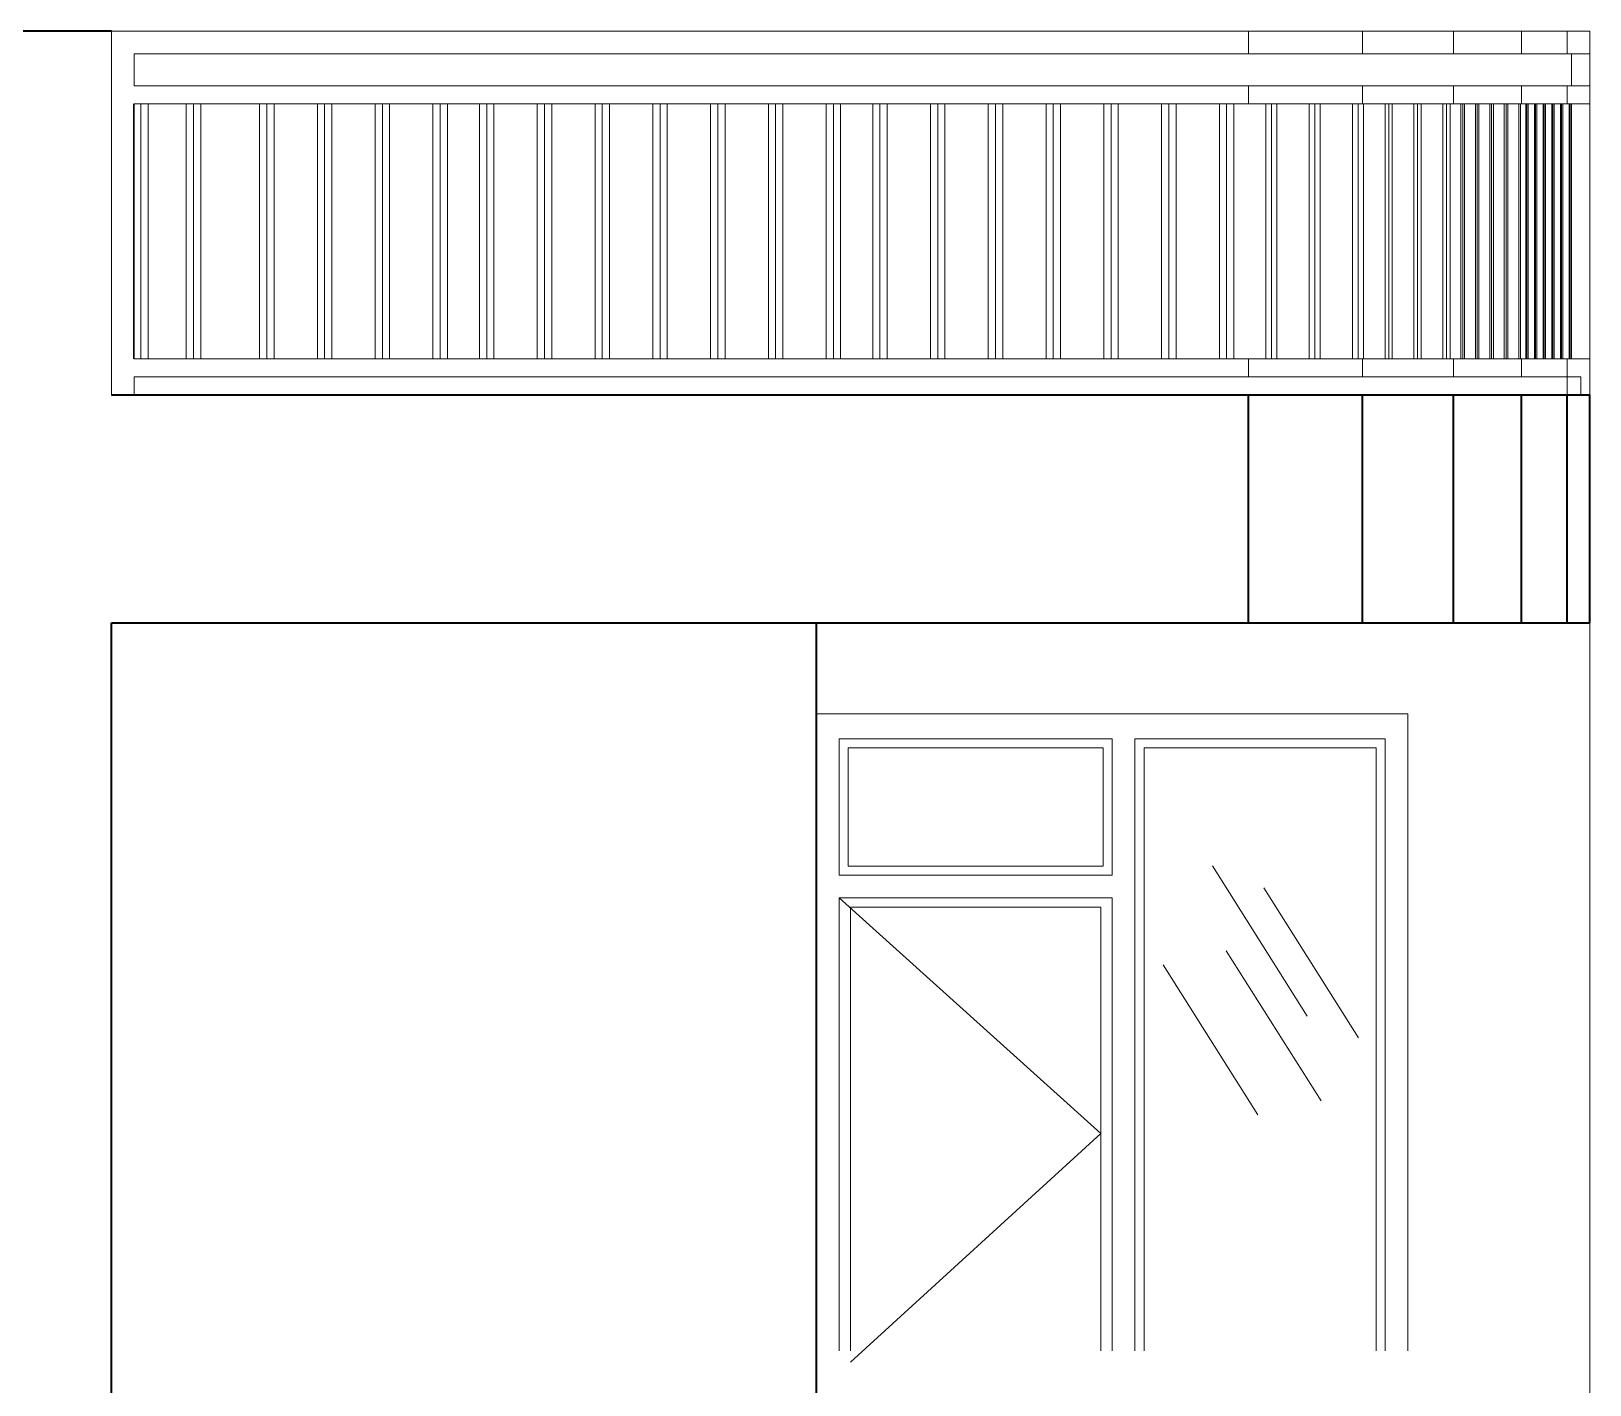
# Model space of a CAD drawing. Header units: inches. Extents: x -7543 to -822, y 102837 to 190349.
# Drawn here: x -826.4429 to -826.3744, y 102837.2404 to 102837.2999 of the extents above; entities that cross this region are included whole.
import ezdxf

# ---------------------------------------------------------------- set-up
doc = ezdxf.new("R2010")
doc.units = ezdxf.units.IN
doc.header["$MEASUREMENT"] = 0
doc.linetypes.add('ACAD_ISO07W100', pattern=[3, 0, -3])
for name, color, linetype, lineweight, true_color in [('BALKON', 7, 'Continuous', 20, 0xffaaa9), ('DUVAR', 7, 'Continuous', 35, 0xfc4642), ('PENCERE', 7, 'Continuous', 18, 0xffb360)]:
    doc.layers.add(name, color=color, linetype=linetype, lineweight=lineweight, true_color=true_color)

msp = doc.modelspace()

# ---------------------------------------------------------------- linework, layer by layer
at = {"layer": 'BALKON'}
for p, q in [((-826.439414, 102837.283887, -0.002), (-826.439414, 102837.299887, -0.002)), ((-826.439414, 102837.299887, -0.002), (-826.374414, 102837.299887, -0.002)), ((-826.439414, 102837.283887, -0.002), (-826.439414, 102837.299887, -0.002)), ((-826.439414, 102837.299887, -0.002), (-826.374414, 102837.299887, -0.002)), ((-826.439414, 102837.283887, -0.002), (-826.439414, 102837.299887, -0.002)), ((-826.439414, 102837.299887, -0.002), (-826.374414, 102837.299887, -0.002)), ((-826.439414, 102837.283887, -0.002), (-826.439414, 102837.299887, -0.002)), ((-826.439414, 102837.299887, -0.002), (-826.374414, 102837.299887, -0.002)), ((-826.389414, 102837.298887, -0.002), (-826.389414, 102837.299887, -0.002)), ((-826.389414, 102837.298887, -0.002), (-826.389414, 102837.299887, -0.002)), ((-826.384414, 102837.298887, -0.002), (-826.384414, 102837.299887, -0.002)), ((-826.384414, 102837.298887, -0.002), (-826.384414, 102837.299887, -0.002)), ((-826.384414, 102837.298887, -0.002), (-826.384414, 102837.299887, -0.002)), ((-826.384414, 102837.298887, -0.002), (-826.384414, 102837.299887, -0.002)), ((-826.380414, 102837.298887, -0.002), (-826.380414, 102837.299887, -0.002)), ((-826.380414, 102837.298887, -0.002), (-826.380414, 102837.299887, -0.002)), ((-826.380414, 102837.298887, -0.002), (-826.380414, 102837.299887, -0.002)), ((-826.380414, 102837.298887, -0.002), (-826.380414, 102837.299887, -0.002)), ((-826.377414, 102837.298887, -0.002), (-826.377414, 102837.299887, -0.002)), ((-826.377414, 102837.298887, -0.002), (-826.377414, 102837.299887, -0.002)), ((-826.377414, 102837.298887, -0.002), (-826.377414, 102837.299887, -0.002)), ((-826.377414, 102837.298887, -0.002), (-826.377414, 102837.299887, -0.002)), ((-826.375414, 102837.298887, -0.002), (-826.375414, 102837.299887, -0.002)), ((-826.375414, 102837.298887, -0.002), (-826.375414, 102837.299887, -0.002)), ((-826.375414, 102837.298887, -0.002), (-826.375414, 102837.299887, -0.002)), ((-826.375414, 102837.298887, -0.002), (-826.375414, 102837.299887, -0.002)), ((-826.374414, 102837.284687, -0.002), (-826.374414, 102837.299887, -0.002)), ((-826.374414, 102837.284687, -0.002), (-826.374414, 102837.299887, -0.002)), ((-826.374414, 102837.284687, -0.002), (-826.374414, 102837.299887, -0.002)), ((-826.374414, 102837.284687, -0.002), (-826.374414, 102837.299887, -0.002)), ((-826.438414, 102837.298887, -0.002), (-826.374414, 102837.298887, -0.002)), ((-826.438414, 102837.297487, -0.002), (-826.438414, 102837.298887, -0.002)), ((-826.438414, 102837.298887, -0.002), (-826.374414, 102837.298887, -0.002)), ((-826.438414, 102837.297487, -0.002), (-826.438414, 102837.298887, -0.002)), ((-826.438414, 102837.298887, -0.002), (-826.374414, 102837.298887, -0.002)), ((-826.438414, 102837.297487, -0.002), (-826.438414, 102837.298887, -0.002)), ((-826.438414, 102837.298887, -0.002), (-826.374414, 102837.298887, -0.002)), ((-826.438414, 102837.297487, -0.002), (-826.438414, 102837.298887, -0.002)), ((-826.375214, 102837.297487, -0.002), (-826.375214, 102837.298887, -0.002)), ((-826.375214, 102837.297487, -0.002), (-826.375214, 102837.298887, -0.002)), ((-826.375214, 102837.297487, -0.002), (-826.375214, 102837.298887, -0.002)), ((-826.375214, 102837.297487, -0.002), (-826.375214, 102837.298887, -0.002)), ((-826.438414, 102837.297487, -0.002), (-826.374414, 102837.297487, -0.002)), ((-826.438414, 102837.297487, -0.002), (-826.374414, 102837.297487, -0.002)), ((-826.438414, 102837.297487, -0.002), (-826.374414, 102837.297487, -0.002)), ((-826.438414, 102837.297487, -0.002), (-826.374414, 102837.297487, -0.002)), ((-826.389414, 102837.296687, -0.002), (-826.389414, 102837.297487, -0.002)), ((-826.389414, 102837.296687, -0.002), (-826.389414, 102837.297487, -0.002)), ((-826.384414, 102837.296687, -0.002), (-826.384414, 102837.297487, -0.002)), ((-826.384414, 102837.296687, -0.002), (-826.384414, 102837.297487, -0.002)), ((-826.384414, 102837.296687, -0.002), (-826.384414, 102837.297487, -0.002)), ((-826.384414, 102837.296687, -0.002), (-826.384414, 102837.297487, -0.002)), ((-826.380414, 102837.296687, -0.002), (-826.380414, 102837.297487, -0.002)), ((-826.380414, 102837.296687, -0.002), (-826.380414, 102837.297487, -0.002)), ((-826.380414, 102837.296687, -0.002), (-826.380414, 102837.297487, -0.002)), ((-826.380414, 102837.296687, -0.002), (-826.380414, 102837.297487, -0.002)), ((-826.377414, 102837.296687, -0.002), (-826.377414, 102837.297487, -0.002)), ((-826.377414, 102837.296687, -0.002), (-826.377414, 102837.297487, -0.002)), ((-826.377414, 102837.296687, -0.002), (-826.377414, 102837.297487, -0.002)), ((-826.377414, 102837.296687, -0.002), (-826.377414, 102837.297487, -0.002)), ((-826.375414, 102837.296687, -0.002), (-826.375414, 102837.297487, -0.002)), ((-826.375414, 102837.296687, -0.002), (-826.375414, 102837.297487, -0.002)), ((-826.375414, 102837.296687, -0.002), (-826.375414, 102837.297487, -0.002)), ((-826.375414, 102837.296687, -0.002), (-826.375414, 102837.297487, -0.002)), ((-826.438437, 102837.285487, -0.002), (-826.438437, 102837.296687, -0.002)), ((-826.438437, 102837.285487, -0.002), (-826.438437, 102837.296687, -0.002)), ((-826.438437, 102837.285487, -0.002), (-826.438437, 102837.296687, -0.002)), ((-826.438437, 102837.285487, -0.002), (-826.438437, 102837.296687, -0.002)), ((-826.438414, 102837.296687, -0.002), (-826.374414, 102837.296687, -0.002)), ((-826.438414, 102837.285487, -0.002), (-826.438414, 102837.296687, -0.002)), ((-826.438414, 102837.296687, -0.002), (-826.374414, 102837.296687, -0.002)), ((-826.438414, 102837.285487, -0.002), (-826.438414, 102837.296687, -0.002)), ((-826.438414, 102837.296687, -0.002), (-826.374414, 102837.296687, -0.002)), ((-826.438414, 102837.285487, -0.002), (-826.438414, 102837.296687, -0.002)), ((-826.438414, 102837.296687, -0.002), (-826.374414, 102837.296687, -0.002)), ((-826.438414, 102837.285487, -0.002), (-826.438414, 102837.296687, -0.002)), ((-826.43812, 102837.285487, -0.002), (-826.43812, 102837.296687, -0.002)), ((-826.43812, 102837.285487, -0.002), (-826.43812, 102837.296687, -0.002)), ((-826.43812, 102837.285487, -0.002), (-826.43812, 102837.296687, -0.002)), ((-826.43812, 102837.285487, -0.002), (-826.43812, 102837.296687, -0.002)), ((-826.437802, 102837.285487, -0.002), (-826.437802, 102837.296687, -0.002)), ((-826.437802, 102837.285487, -0.002), (-826.437802, 102837.296687, -0.002)), ((-826.437802, 102837.285487, -0.002), (-826.437802, 102837.296687, -0.002)), ((-826.437802, 102837.285487, -0.002), (-826.437802, 102837.296687, -0.002)), ((-826.436124, 102837.285487, -0.002), (-826.436124, 102837.296687, -0.002)), ((-826.436124, 102837.285487, -0.002), (-826.436124, 102837.296687, -0.002)), ((-826.436124, 102837.285487, -0.002), (-826.436124, 102837.296687, -0.002)), ((-826.436124, 102837.285487, -0.002), (-826.436124, 102837.296687, -0.002)), ((-826.435806, 102837.285487, -0.002), (-826.435806, 102837.296687, -0.002)), ((-826.435806, 102837.285487, -0.002), (-826.435806, 102837.296687, -0.002)), ((-826.435806, 102837.285487, -0.002), (-826.435806, 102837.296687, -0.002)), ((-826.435806, 102837.285487, -0.002), (-826.435806, 102837.296687, -0.002)), ((-826.435489, 102837.285487, -0.002), (-826.435489, 102837.296687, -0.002)), ((-826.435489, 102837.285487, -0.002), (-826.435489, 102837.296687, -0.002)), ((-826.435489, 102837.285487, -0.002), (-826.435489, 102837.296687, -0.002)), ((-826.435489, 102837.285487, -0.002), (-826.435489, 102837.296687, -0.002)), ((-826.432897, 102837.285487, -0.002), (-826.432897, 102837.296687, -0.002)), ((-826.432897, 102837.285487, -0.002), (-826.432897, 102837.296687, -0.002)), ((-826.432897, 102837.285487, -0.002), (-826.432897, 102837.296687, -0.002)), ((-826.432897, 102837.285487, -0.002), (-826.432897, 102837.296687, -0.002)), ((-826.43258, 102837.285487, -0.002), (-826.43258, 102837.296687, -0.002)), ((-826.43258, 102837.285487, -0.002), (-826.43258, 102837.296687, -0.002)), ((-826.43258, 102837.285487, -0.002), (-826.43258, 102837.296687, -0.002)), ((-826.43258, 102837.285487, -0.002), (-826.43258, 102837.296687, -0.002)), ((-826.432262, 102837.285487, -0.002), (-826.432262, 102837.296687, -0.002)), ((-826.432262, 102837.285487, -0.002), (-826.432262, 102837.296687, -0.002)), ((-826.432262, 102837.285487, -0.002), (-826.432262, 102837.296687, -0.002)), ((-826.432262, 102837.285487, -0.002), (-826.432262, 102837.296687, -0.002)), ((-826.430357, 102837.285487, -0.002), (-826.430357, 102837.296687, -0.002)), ((-826.430357, 102837.285487, -0.002), (-826.430357, 102837.296687, -0.002)), ((-826.430357, 102837.285487, -0.002), (-826.430357, 102837.296687, -0.002)), ((-826.430357, 102837.285487, -0.002), (-826.430357, 102837.296687, -0.002)), ((-826.43004, 102837.285487, -0.002), (-826.43004, 102837.296687, -0.002)), ((-826.43004, 102837.285487, -0.002), (-826.43004, 102837.296687, -0.002)), ((-826.43004, 102837.285487, -0.002), (-826.43004, 102837.296687, -0.002)), ((-826.43004, 102837.285487, -0.002), (-826.43004, 102837.296687, -0.002)), ((-826.429722, 102837.285487, -0.002), (-826.429722, 102837.296687, -0.002)), ((-826.429722, 102837.285487, -0.002), (-826.429722, 102837.296687, -0.002)), ((-826.429722, 102837.285487, -0.002), (-826.429722, 102837.296687, -0.002)), ((-826.429722, 102837.285487, -0.002), (-826.429722, 102837.296687, -0.002)), ((-826.427817, 102837.285487, -0.002), (-826.427817, 102837.296687, -0.002)), ((-826.427817, 102837.285487, -0.002), (-826.427817, 102837.296687, -0.002)), ((-826.427817, 102837.285487, -0.002), (-826.427817, 102837.296687, -0.002)), ((-826.427817, 102837.285487, -0.002), (-826.427817, 102837.296687, -0.002)), ((-826.4275, 102837.285487, -0.002), (-826.4275, 102837.296687, -0.002)), ((-826.4275, 102837.285487, -0.002), (-826.4275, 102837.296687, -0.002)), ((-826.4275, 102837.285487, -0.002), (-826.4275, 102837.296687, -0.002)), ((-826.4275, 102837.285487, -0.002), (-826.4275, 102837.296687, -0.002)), ((-826.427182, 102837.285487, -0.002), (-826.427182, 102837.296687, -0.002)), ((-826.427182, 102837.285487, -0.002), (-826.427182, 102837.296687, -0.002)), ((-826.427182, 102837.285487, -0.002), (-826.427182, 102837.296687, -0.002)), ((-826.427182, 102837.285487, -0.002), (-826.427182, 102837.296687, -0.002)), ((-826.425277, 102837.285487, -0.002), (-826.425277, 102837.296687, -0.002)), ((-826.425277, 102837.285487, -0.002), (-826.425277, 102837.296687, -0.002)), ((-826.425277, 102837.285487, -0.002), (-826.425277, 102837.296687, -0.002)), ((-826.425277, 102837.285487, -0.002), (-826.425277, 102837.296687, -0.002)), ((-826.42496, 102837.285487, -0.002), (-826.42496, 102837.296687, -0.002)), ((-826.42496, 102837.285487, -0.002), (-826.42496, 102837.296687, -0.002)), ((-826.42496, 102837.285487, -0.002), (-826.42496, 102837.296687, -0.002)), ((-826.42496, 102837.285487, -0.002), (-826.42496, 102837.296687, -0.002)), ((-826.424642, 102837.285487, -0.002), (-826.424642, 102837.296687, -0.002)), ((-826.424642, 102837.285487, -0.002), (-826.424642, 102837.296687, -0.002)), ((-826.424642, 102837.285487, -0.002), (-826.424642, 102837.296687, -0.002)), ((-826.424642, 102837.285487, -0.002), (-826.424642, 102837.296687, -0.002)), ((-826.42323, 102837.285487, -0.002), (-826.42323, 102837.296687, -0.002)), ((-826.42323, 102837.285487, -0.002), (-826.42323, 102837.296687, -0.002)), ((-826.42323, 102837.285487, -0.002), (-826.42323, 102837.296687, -0.002)), ((-826.42323, 102837.285487, -0.002), (-826.42323, 102837.296687, -0.002)), ((-826.422912, 102837.285487, -0.002), (-826.422912, 102837.296687, -0.002)), ((-826.422912, 102837.285487, -0.002), (-826.422912, 102837.296687, -0.002)), ((-826.422912, 102837.285487, -0.002), (-826.422912, 102837.296687, -0.002)), ((-826.422912, 102837.285487, -0.002), (-826.422912, 102837.296687, -0.002)), ((-826.422595, 102837.285487, -0.002), (-826.422595, 102837.296687, -0.002)), ((-826.422595, 102837.285487, -0.002), (-826.422595, 102837.296687, -0.002)), ((-826.422595, 102837.285487, -0.002), (-826.422595, 102837.296687, -0.002)), ((-826.422595, 102837.285487, -0.002), (-826.422595, 102837.296687, -0.002)), ((-826.42069, 102837.285487, -0.002), (-826.42069, 102837.296687, -0.002)), ((-826.42069, 102837.285487, -0.002), (-826.42069, 102837.296687, -0.002)), ((-826.42069, 102837.285487, -0.002), (-826.42069, 102837.296687, -0.002)), ((-826.42069, 102837.285487, -0.002), (-826.42069, 102837.296687, -0.002)), ((-826.420372, 102837.285487, -0.002), (-826.420372, 102837.296687, -0.002)), ((-826.420372, 102837.285487, -0.002), (-826.420372, 102837.296687, -0.002)), ((-826.420372, 102837.285487, -0.002), (-826.420372, 102837.296687, -0.002)), ((-826.420372, 102837.285487, -0.002), (-826.420372, 102837.296687, -0.002)), ((-826.420055, 102837.285487, -0.002), (-826.420055, 102837.296687, -0.002)), ((-826.420055, 102837.285487, -0.002), (-826.420055, 102837.296687, -0.002)), ((-826.420055, 102837.285487, -0.002), (-826.420055, 102837.296687, -0.002)), ((-826.420055, 102837.285487, -0.002), (-826.420055, 102837.296687, -0.002)), ((-826.41815, 102837.285487, -0.002), (-826.41815, 102837.296687, -0.002)), ((-826.41815, 102837.285487, -0.002), (-826.41815, 102837.296687, -0.002)), ((-826.41815, 102837.285487, -0.002), (-826.41815, 102837.296687, -0.002)), ((-826.41815, 102837.285487, -0.002), (-826.41815, 102837.296687, -0.002)), ((-826.417832, 102837.285487, -0.002), (-826.417832, 102837.296687, -0.002)), ((-826.417832, 102837.285487, -0.002), (-826.417832, 102837.296687, -0.002)), ((-826.417832, 102837.285487, -0.002), (-826.417832, 102837.296687, -0.002)), ((-826.417832, 102837.285487, -0.002), (-826.417832, 102837.296687, -0.002)), ((-826.417515, 102837.285487, -0.002), (-826.417515, 102837.296687, -0.002)), ((-826.417515, 102837.285487, -0.002), (-826.417515, 102837.296687, -0.002)), ((-826.417515, 102837.285487, -0.002), (-826.417515, 102837.296687, -0.002)), ((-826.417515, 102837.285487, -0.002), (-826.417515, 102837.296687, -0.002)), ((-826.41561, 102837.285487, -0.002), (-826.41561, 102837.296687, -0.002)), ((-826.41561, 102837.285487, -0.002), (-826.41561, 102837.296687, -0.002)), ((-826.41561, 102837.285487, -0.002), (-826.41561, 102837.296687, -0.002)), ((-826.41561, 102837.285487, -0.002), (-826.41561, 102837.296687, -0.002)), ((-826.415292, 102837.285487, -0.002), (-826.415292, 102837.296687, -0.002)), ((-826.415292, 102837.285487, -0.002), (-826.415292, 102837.296687, -0.002)), ((-826.415292, 102837.285487, -0.002), (-826.415292, 102837.296687, -0.002)), ((-826.415292, 102837.285487, -0.002), (-826.415292, 102837.296687, -0.002)), ((-826.414975, 102837.285487, -0.002), (-826.414975, 102837.296687, -0.002)), ((-826.414975, 102837.285487, -0.002), (-826.414975, 102837.296687, -0.002)), ((-826.414975, 102837.285487, -0.002), (-826.414975, 102837.296687, -0.002)), ((-826.414975, 102837.285487, -0.002), (-826.414975, 102837.296687, -0.002)), ((-826.41307, 102837.285487, -0.002), (-826.41307, 102837.296687, -0.002)), ((-826.41307, 102837.285487, -0.002), (-826.41307, 102837.296687, -0.002)), ((-826.41307, 102837.285487, -0.002), (-826.41307, 102837.296687, -0.002)), ((-826.41307, 102837.285487, -0.002), (-826.41307, 102837.296687, -0.002)), ((-826.412752, 102837.285487, -0.002), (-826.412752, 102837.296687, -0.002)), ((-826.412752, 102837.285487, -0.002), (-826.412752, 102837.296687, -0.002)), ((-826.412752, 102837.285487, -0.002), (-826.412752, 102837.296687, -0.002)), ((-826.412752, 102837.285487, -0.002), (-826.412752, 102837.296687, -0.002)), ((-826.412435, 102837.285487, -0.002), (-826.412435, 102837.296687, -0.002)), ((-826.412435, 102837.285487, -0.002), (-826.412435, 102837.296687, -0.002)), ((-826.412435, 102837.285487, -0.002), (-826.412435, 102837.296687, -0.002)), ((-826.412435, 102837.285487, -0.002), (-826.412435, 102837.296687, -0.002)), ((-826.41053, 102837.285487, -0.002), (-826.41053, 102837.296687, -0.002)), ((-826.41053, 102837.285487, -0.002), (-826.41053, 102837.296687, -0.002)), ((-826.41053, 102837.285487, -0.002), (-826.41053, 102837.296687, -0.002)), ((-826.41053, 102837.285487, -0.002), (-826.41053, 102837.296687, -0.002)), ((-826.410212, 102837.285487, -0.002), (-826.410212, 102837.296687, -0.002)), ((-826.410212, 102837.285487, -0.002), (-826.410212, 102837.296687, -0.002)), ((-826.410212, 102837.285487, -0.002), (-826.410212, 102837.296687, -0.002)), ((-826.410212, 102837.285487, -0.002), (-826.410212, 102837.296687, -0.002)), ((-826.409895, 102837.285487, -0.002), (-826.409895, 102837.296687, -0.002)), ((-826.409895, 102837.285487, -0.002), (-826.409895, 102837.296687, -0.002)), ((-826.409895, 102837.285487, -0.002), (-826.409895, 102837.296687, -0.002)), ((-826.409895, 102837.285487, -0.002), (-826.409895, 102837.296687, -0.002)), ((-826.40799, 102837.285487, -0.002), (-826.40799, 102837.296687, -0.002)), ((-826.40799, 102837.285487, -0.002), (-826.40799, 102837.296687, -0.002)), ((-826.40799, 102837.285487, -0.002), (-826.40799, 102837.296687, -0.002)), ((-826.40799, 102837.285487, -0.002), (-826.40799, 102837.296687, -0.002)), ((-826.407672, 102837.285487, -0.002), (-826.407672, 102837.296687, -0.002)), ((-826.407672, 102837.285487, -0.002), (-826.407672, 102837.296687, -0.002)), ((-826.407672, 102837.285487, -0.002), (-826.407672, 102837.296687, -0.002)), ((-826.407672, 102837.285487, -0.002), (-826.407672, 102837.296687, -0.002)), ((-826.407355, 102837.285487, -0.002), (-826.407355, 102837.296687, -0.002)), ((-826.407355, 102837.285487, -0.002), (-826.407355, 102837.296687, -0.002)), ((-826.407355, 102837.285487, -0.002), (-826.407355, 102837.296687, -0.002)), ((-826.407355, 102837.285487, -0.002), (-826.407355, 102837.296687, -0.002)), ((-826.405942, 102837.285487, -0.002), (-826.405942, 102837.296687, -0.002)), ((-826.405942, 102837.285487, -0.002), (-826.405942, 102837.296687, -0.002)), ((-826.405942, 102837.285487, -0.002), (-826.405942, 102837.296687, -0.002)), ((-826.405942, 102837.285487, -0.002), (-826.405942, 102837.296687, -0.002)), ((-826.405624, 102837.285487, -0.002), (-826.405624, 102837.296687, -0.002)), ((-826.405624, 102837.285487, -0.002), (-826.405624, 102837.296687, -0.002)), ((-826.405624, 102837.285487, -0.002), (-826.405624, 102837.296687, -0.002)), ((-826.405624, 102837.285487, -0.002), (-826.405624, 102837.296687, -0.002)), ((-826.405307, 102837.285487, -0.002), (-826.405307, 102837.296687, -0.002)), ((-826.405307, 102837.285487, -0.002), (-826.405307, 102837.296687, -0.002)), ((-826.405307, 102837.285487, -0.002), (-826.405307, 102837.296687, -0.002)), ((-826.405307, 102837.285487, -0.002), (-826.405307, 102837.296687, -0.002)), ((-826.403402, 102837.285487, -0.002), (-826.403402, 102837.296687, -0.002)), ((-826.403402, 102837.285487, -0.002), (-826.403402, 102837.296687, -0.002)), ((-826.403402, 102837.285487, -0.002), (-826.403402, 102837.296687, -0.002)), ((-826.403402, 102837.285487, -0.002), (-826.403402, 102837.296687, -0.002)), ((-826.403084, 102837.285487, -0.002), (-826.403084, 102837.296687, -0.002)), ((-826.403084, 102837.285487, -0.002), (-826.403084, 102837.296687, -0.002)), ((-826.403084, 102837.285487, -0.002), (-826.403084, 102837.296687, -0.002)), ((-826.403084, 102837.285487, -0.002), (-826.403084, 102837.296687, -0.002)), ((-826.402767, 102837.285487, -0.002), (-826.402767, 102837.296687, -0.002)), ((-826.402767, 102837.285487, -0.002), (-826.402767, 102837.296687, -0.002)), ((-826.402767, 102837.285487, -0.002), (-826.402767, 102837.296687, -0.002)), ((-826.402767, 102837.285487, -0.002), (-826.402767, 102837.296687, -0.002)), ((-826.400862, 102837.285487, -0.002), (-826.400862, 102837.296687, -0.002)), ((-826.400862, 102837.285487, -0.002), (-826.400862, 102837.296687, -0.002)), ((-826.400862, 102837.285487, -0.002), (-826.400862, 102837.296687, -0.002)), ((-826.400862, 102837.285487, -0.002), (-826.400862, 102837.296687, -0.002)), ((-826.400544, 102837.285487, -0.002), (-826.400544, 102837.296687, -0.002)), ((-826.400544, 102837.285487, -0.002), (-826.400544, 102837.296687, -0.002)), ((-826.400544, 102837.285487, -0.002), (-826.400544, 102837.296687, -0.002)), ((-826.400544, 102837.285487, -0.002), (-826.400544, 102837.296687, -0.002)), ((-826.400227, 102837.285487, -0.002), (-826.400227, 102837.296687, -0.002)), ((-826.400227, 102837.285487, -0.002), (-826.400227, 102837.296687, -0.002)), ((-826.400227, 102837.285487, -0.002), (-826.400227, 102837.296687, -0.002)), ((-826.400227, 102837.285487, -0.002), (-826.400227, 102837.296687, -0.002)), ((-826.398322, 102837.285487, -0.002), (-826.398322, 102837.296687, -0.002)), ((-826.398322, 102837.285487, -0.002), (-826.398322, 102837.296687, -0.002)), ((-826.398322, 102837.285487, -0.002), (-826.398322, 102837.296687, -0.002)), ((-826.398322, 102837.285487, -0.002), (-826.398322, 102837.296687, -0.002)), ((-826.398004, 102837.285487, -0.002), (-826.398004, 102837.296687, -0.002)), ((-826.398004, 102837.285487, -0.002), (-826.398004, 102837.296687, -0.002)), ((-826.398004, 102837.285487, -0.002), (-826.398004, 102837.296687, -0.002)), ((-826.398004, 102837.285487, -0.002), (-826.398004, 102837.296687, -0.002)), ((-826.397687, 102837.285487, -0.002), (-826.397687, 102837.296687, -0.002)), ((-826.397687, 102837.285487, -0.002), (-826.397687, 102837.296687, -0.002)), ((-826.397687, 102837.285487, -0.002), (-826.397687, 102837.296687, -0.002)), ((-826.397687, 102837.285487, -0.002), (-826.397687, 102837.296687, -0.002)), ((-826.395782, 102837.285487, -0.002), (-826.395782, 102837.296687, -0.002)), ((-826.395782, 102837.285487, -0.002), (-826.395782, 102837.296687, -0.002)), ((-826.395782, 102837.285487, -0.002), (-826.395782, 102837.296687, -0.002)), ((-826.395782, 102837.285487, -0.002), (-826.395782, 102837.296687, -0.002)), ((-826.395464, 102837.285487, -0.002), (-826.395464, 102837.296687, -0.002)), ((-826.395464, 102837.285487, -0.002), (-826.395464, 102837.296687, -0.002)), ((-826.395464, 102837.285487, -0.002), (-826.395464, 102837.296687, -0.002)), ((-826.395464, 102837.285487, -0.002), (-826.395464, 102837.296687, -0.002)), ((-826.395147, 102837.285487, -0.002), (-826.395147, 102837.296687, -0.002)), ((-826.395147, 102837.285487, -0.002), (-826.395147, 102837.296687, -0.002)), ((-826.395147, 102837.285487, -0.002), (-826.395147, 102837.296687, -0.002)), ((-826.395147, 102837.285487, -0.002), (-826.395147, 102837.296687, -0.002)), ((-826.393242, 102837.285487, -0.002), (-826.393242, 102837.296687, -0.002)), ((-826.393242, 102837.285487, -0.002), (-826.393242, 102837.296687, -0.002)), ((-826.393242, 102837.285487, -0.002), (-826.393242, 102837.296687, -0.002)), ((-826.393242, 102837.285487, -0.002), (-826.393242, 102837.296687, -0.002)), ((-826.392924, 102837.285487, -0.002), (-826.392924, 102837.296687, -0.002)), ((-826.392924, 102837.285487, -0.002), (-826.392924, 102837.296687, -0.002)), ((-826.392924, 102837.285487, -0.002), (-826.392924, 102837.296687, -0.002)), ((-826.392924, 102837.285487, -0.002), (-826.392924, 102837.296687, -0.002)), ((-826.392607, 102837.285487, -0.002), (-826.392607, 102837.296687, -0.002)), ((-826.392607, 102837.285487, -0.002), (-826.392607, 102837.296687, -0.002)), ((-826.392607, 102837.285487, -0.002), (-826.392607, 102837.296687, -0.002)), ((-826.392607, 102837.285487, -0.002), (-826.392607, 102837.296687, -0.002)), ((-826.390702, 102837.285487, -0.002), (-826.390702, 102837.296687, -0.002)), ((-826.390702, 102837.285487, -0.002), (-826.390702, 102837.296687, -0.002)), ((-826.390702, 102837.285487, -0.002), (-826.390702, 102837.296687, -0.002)), ((-826.390702, 102837.285487, -0.002), (-826.390702, 102837.296687, -0.002)), ((-826.390384, 102837.285487, -0.002), (-826.390384, 102837.296687, -0.002)), ((-826.390384, 102837.285487, -0.002), (-826.390384, 102837.296687, -0.002)), ((-826.390384, 102837.285487, -0.002), (-826.390384, 102837.296687, -0.002)), ((-826.390384, 102837.285487, -0.002), (-826.390384, 102837.296687, -0.002)), ((-826.390067, 102837.285487, -0.002), (-826.390067, 102837.296687, -0.002)), ((-826.390067, 102837.285487, -0.002), (-826.390067, 102837.296687, -0.002)), ((-826.390067, 102837.285487, -0.002), (-826.390067, 102837.296687, -0.002)), ((-826.390067, 102837.285487, -0.002), (-826.390067, 102837.296687, -0.002)), ((-826.388654, 102837.285487, -0.002), (-826.388654, 102837.296687, -0.002)), ((-826.388654, 102837.285487, -0.002), (-826.388654, 102837.296687, -0.002)), ((-826.388654, 102837.285487, -0.002), (-826.388654, 102837.296687, -0.002)), ((-826.388654, 102837.285487, -0.002), (-826.388654, 102837.296687, -0.002)), ((-826.388416, 102837.285487, -0.002), (-826.388416, 102837.296687, -0.002)), ((-826.388416, 102837.285487, -0.002), (-826.388416, 102837.296687, -0.002)), ((-826.388416, 102837.285487, -0.002), (-826.388416, 102837.296687, -0.002)), ((-826.388416, 102837.285487, -0.002), (-826.388416, 102837.296687, -0.002)), ((-826.388178, 102837.285487, -0.002), (-826.388178, 102837.296687, -0.002)), ((-826.388178, 102837.285487, -0.002), (-826.388178, 102837.296687, -0.002)), ((-826.388178, 102837.285487, -0.002), (-826.388178, 102837.296687, -0.002)), ((-826.388178, 102837.285487, -0.002), (-826.388178, 102837.296687, -0.002)), ((-826.386749, 102837.285487, -0.002), (-826.386749, 102837.296687, -0.002)), ((-826.386749, 102837.285487, -0.002), (-826.386749, 102837.296687, -0.002)), ((-826.386749, 102837.285487, -0.002), (-826.386749, 102837.296687, -0.002)), ((-826.386749, 102837.285487, -0.002), (-826.386749, 102837.296687, -0.002)), ((-826.386511, 102837.285487, -0.002), (-826.386511, 102837.296687, -0.002)), ((-826.386511, 102837.285487, -0.002), (-826.386511, 102837.296687, -0.002)), ((-826.386511, 102837.285487, -0.002), (-826.386511, 102837.296687, -0.002)), ((-826.386511, 102837.285487, -0.002), (-826.386511, 102837.296687, -0.002)), ((-826.386273, 102837.285487, -0.002), (-826.386273, 102837.296687, -0.002)), ((-826.386273, 102837.285487, -0.002), (-826.386273, 102837.296687, -0.002)), ((-826.386273, 102837.285487, -0.002), (-826.386273, 102837.296687, -0.002)), ((-826.386273, 102837.285487, -0.002), (-826.386273, 102837.296687, -0.002)), ((-826.384844, 102837.285487, -0.002), (-826.384844, 102837.296687, -0.002)), ((-826.384844, 102837.285487, -0.002), (-826.384844, 102837.296687, -0.002)), ((-826.384844, 102837.285487, -0.002), (-826.384844, 102837.296687, -0.002)), ((-826.384844, 102837.285487, -0.002), (-826.384844, 102837.296687, -0.002)), ((-826.384606, 102837.285487, -0.002), (-826.384606, 102837.296687, -0.002)), ((-826.384606, 102837.285487, -0.002), (-826.384606, 102837.296687, -0.002)), ((-826.384606, 102837.285487, -0.002), (-826.384606, 102837.296687, -0.002)), ((-826.384606, 102837.285487, -0.002), (-826.384606, 102837.296687, -0.002)), ((-826.384368, 102837.285487, -0.002), (-826.384368, 102837.296687, -0.002)), ((-826.384368, 102837.285487, -0.002), (-826.384368, 102837.296687, -0.002)), ((-826.384368, 102837.285487, -0.002), (-826.384368, 102837.296687, -0.002)), ((-826.384368, 102837.285487, -0.002), (-826.384368, 102837.296687, -0.002)), ((-826.383415, 102837.285487, -0.002), (-826.383415, 102837.296687, -0.002)), ((-826.383415, 102837.285487, -0.002), (-826.383415, 102837.296687, -0.002)), ((-826.383415, 102837.285487, -0.002), (-826.383415, 102837.296687, -0.002)), ((-826.383415, 102837.285487, -0.002), (-826.383415, 102837.296687, -0.002)), ((-826.383257, 102837.285487, -0.002), (-826.383257, 102837.296687, -0.002)), ((-826.383257, 102837.285487, -0.002), (-826.383257, 102837.296687, -0.002)), ((-826.383257, 102837.285487, -0.002), (-826.383257, 102837.296687, -0.002)), ((-826.383257, 102837.285487, -0.002), (-826.383257, 102837.296687, -0.002)), ((-826.383098, 102837.285487, -0.002), (-826.383098, 102837.296687, -0.002)), ((-826.383098, 102837.285487, -0.002), (-826.383098, 102837.296687, -0.002)), ((-826.383098, 102837.285487, -0.002), (-826.383098, 102837.296687, -0.002)), ((-826.383098, 102837.285487, -0.002), (-826.383098, 102837.296687, -0.002)), ((-826.382145, 102837.285487, -0.002), (-826.382145, 102837.296687, -0.002)), ((-826.382145, 102837.285487, -0.002), (-826.382145, 102837.296687, -0.002)), ((-826.382145, 102837.285487, -0.002), (-826.382145, 102837.296687, -0.002)), ((-826.382145, 102837.285487, -0.002), (-826.382145, 102837.296687, -0.002)), ((-826.381987, 102837.285487, -0.002), (-826.381987, 102837.296687, -0.002)), ((-826.381987, 102837.285487, -0.002), (-826.381987, 102837.296687, -0.002)), ((-826.381987, 102837.285487, -0.002), (-826.381987, 102837.296687, -0.002)), ((-826.381987, 102837.285487, -0.002), (-826.381987, 102837.296687, -0.002)), ((-826.381828, 102837.285487, -0.002), (-826.381828, 102837.296687, -0.002)), ((-826.381828, 102837.285487, -0.002), (-826.381828, 102837.296687, -0.002)), ((-826.381828, 102837.285487, -0.002), (-826.381828, 102837.296687, -0.002)), ((-826.381828, 102837.285487, -0.002), (-826.381828, 102837.296687, -0.002)), ((-826.380875, 102837.285487, -0.002), (-826.380875, 102837.296687, -0.002)), ((-826.380875, 102837.285487, -0.002), (-826.380875, 102837.296687, -0.002)), ((-826.380875, 102837.285487, -0.002), (-826.380875, 102837.296687, -0.002)), ((-826.380875, 102837.285487, -0.002), (-826.380875, 102837.296687, -0.002)), ((-826.380717, 102837.285487, -0.002), (-826.380717, 102837.296687, -0.002)), ((-826.380717, 102837.285487, -0.002), (-826.380717, 102837.296687, -0.002)), ((-826.380717, 102837.285487, -0.002), (-826.380717, 102837.296687, -0.002)), ((-826.380717, 102837.285487, -0.002), (-826.380717, 102837.296687, -0.002)), ((-826.380558, 102837.285487, -0.002), (-826.380558, 102837.296687, -0.002)), ((-826.380558, 102837.285487, -0.002), (-826.380558, 102837.296687, -0.002)), ((-826.380558, 102837.285487, -0.002), (-826.380558, 102837.296687, -0.002)), ((-826.380558, 102837.285487, -0.002), (-826.380558, 102837.296687, -0.002)), ((-826.380082, 102837.285487, -0.002), (-826.380082, 102837.296687, -0.002)), ((-826.380082, 102837.285487, -0.002), (-826.380082, 102837.296687, -0.002)), ((-826.380082, 102837.285487, -0.002), (-826.380082, 102837.296687, -0.002)), ((-826.380082, 102837.285487, -0.002), (-826.380082, 102837.296687, -0.002)), ((-826.380002, 102837.285487, -0.002), (-826.380002, 102837.296687, -0.002)), ((-826.380002, 102837.285487, -0.002), (-826.380002, 102837.296687, -0.002)), ((-826.380002, 102837.285487, -0.002), (-826.380002, 102837.296687, -0.002)), ((-826.380002, 102837.285487, -0.002), (-826.380002, 102837.296687, -0.002)), ((-826.379923, 102837.285487, -0.002), (-826.379923, 102837.296687, -0.002)), ((-826.379923, 102837.285487, -0.002), (-826.379923, 102837.296687, -0.002)), ((-826.379923, 102837.285487, -0.002), (-826.379923, 102837.296687, -0.002)), ((-826.379923, 102837.285487, -0.002), (-826.379923, 102837.296687, -0.002)), ((-826.379447, 102837.285487, -0.002), (-826.379447, 102837.296687, -0.002)), ((-826.379447, 102837.285487, -0.002), (-826.379447, 102837.296687, -0.002)), ((-826.379447, 102837.285487, -0.002), (-826.379447, 102837.296687, -0.002)), ((-826.379447, 102837.285487, -0.002), (-826.379447, 102837.296687, -0.002)), ((-826.379367, 102837.285487, -0.002), (-826.379367, 102837.296687, -0.002)), ((-826.379367, 102837.285487, -0.002), (-826.379367, 102837.296687, -0.002)), ((-826.379367, 102837.285487, -0.002), (-826.379367, 102837.296687, -0.002)), ((-826.379367, 102837.285487, -0.002), (-826.379367, 102837.296687, -0.002)), ((-826.379288, 102837.285487, -0.002), (-826.379288, 102837.296687, -0.002)), ((-826.379288, 102837.285487, -0.002), (-826.379288, 102837.296687, -0.002)), ((-826.379288, 102837.285487, -0.002), (-826.379288, 102837.296687, -0.002)), ((-826.379288, 102837.285487, -0.002), (-826.379288, 102837.296687, -0.002)), ((-826.378812, 102837.285487, -0.002), (-826.378812, 102837.296687, -0.002)), ((-826.378812, 102837.285487, -0.002), (-826.378812, 102837.296687, -0.002)), ((-826.378812, 102837.285487, -0.002), (-826.378812, 102837.296687, -0.002)), ((-826.378812, 102837.285487, -0.002), (-826.378812, 102837.296687, -0.002)), ((-826.378732, 102837.285487, -0.002), (-826.378732, 102837.296687, -0.002)), ((-826.378732, 102837.285487, -0.002), (-826.378732, 102837.296687, -0.002)), ((-826.378732, 102837.285487, -0.002), (-826.378732, 102837.296687, -0.002)), ((-826.378732, 102837.285487, -0.002), (-826.378732, 102837.296687, -0.002)), ((-826.378653, 102837.285487, -0.002), (-826.378653, 102837.296687, -0.002)), ((-826.378653, 102837.285487, -0.002), (-826.378653, 102837.296687, -0.002)), ((-826.378653, 102837.285487, -0.002), (-826.378653, 102837.296687, -0.002)), ((-826.378653, 102837.285487, -0.002), (-826.378653, 102837.296687, -0.002)), ((-826.378177, 102837.285487, -0.002), (-826.378177, 102837.296687, -0.002)), ((-826.378177, 102837.285487, -0.002), (-826.378177, 102837.296687, -0.002)), ((-826.378177, 102837.285487, -0.002), (-826.378177, 102837.296687, -0.002)), ((-826.378177, 102837.285487, -0.002), (-826.378177, 102837.296687, -0.002)), ((-826.378097, 102837.285487, -0.002), (-826.378097, 102837.296687, -0.002)), ((-826.378097, 102837.285487, -0.002), (-826.378097, 102837.296687, -0.002)), ((-826.378097, 102837.285487, -0.002), (-826.378097, 102837.296687, -0.002)), ((-826.378097, 102837.285487, -0.002), (-826.378097, 102837.296687, -0.002)), ((-826.378018, 102837.285487, -0.002), (-826.378018, 102837.296687, -0.002)), ((-826.378018, 102837.285487, -0.002), (-826.378018, 102837.296687, -0.002)), ((-826.378018, 102837.285487, -0.002), (-826.378018, 102837.296687, -0.002)), ((-826.378018, 102837.285487, -0.002), (-826.378018, 102837.296687, -0.002)), ((-826.377542, 102837.285487, -0.002), (-826.377542, 102837.296687, -0.002)), ((-826.377542, 102837.285487, -0.002), (-826.377542, 102837.296687, -0.002)), ((-826.377542, 102837.285487, -0.002), (-826.377542, 102837.296687, -0.002)), ((-826.377542, 102837.285487, -0.002), (-826.377542, 102837.296687, -0.002)), ((-826.377462, 102837.285487, -0.002), (-826.377462, 102837.296687, -0.002)), ((-826.377462, 102837.285487, -0.002), (-826.377462, 102837.296687, -0.002)), ((-826.377462, 102837.285487, -0.002), (-826.377462, 102837.296687, -0.002)), ((-826.377462, 102837.285487, -0.002), (-826.377462, 102837.296687, -0.002)), ((-826.377224, 102837.285487, -0.002), (-826.377224, 102837.296687, -0.002)), ((-826.377224, 102837.285487, -0.002), (-826.377224, 102837.296687, -0.002)), ((-826.377224, 102837.285487, -0.002), (-826.377224, 102837.296687, -0.002)), ((-826.377224, 102837.285487, -0.002), (-826.377224, 102837.296687, -0.002)), ((-826.377177, 102837.285487, -0.002), (-826.377177, 102837.296687, -0.002)), ((-826.377177, 102837.285487, -0.002), (-826.377177, 102837.296687, -0.002)), ((-826.377177, 102837.285487, -0.002), (-826.377177, 102837.296687, -0.002)), ((-826.377177, 102837.285487, -0.002), (-826.377177, 102837.296687, -0.002)), ((-826.377129, 102837.285487, -0.002), (-826.377129, 102837.296687, -0.002)), ((-826.377129, 102837.285487, -0.002), (-826.377129, 102837.296687, -0.002)), ((-826.377129, 102837.285487, -0.002), (-826.377129, 102837.296687, -0.002)), ((-826.377129, 102837.285487, -0.002), (-826.377129, 102837.296687, -0.002)), ((-826.376843, 102837.285487, -0.002), (-826.376843, 102837.296687, -0.002)), ((-826.376843, 102837.285487, -0.002), (-826.376843, 102837.296687, -0.002)), ((-826.376843, 102837.285487, -0.002), (-826.376843, 102837.296687, -0.002)), ((-826.376843, 102837.285487, -0.002), (-826.376843, 102837.296687, -0.002)), ((-826.376796, 102837.285487, -0.002), (-826.376796, 102837.296687, -0.002)), ((-826.376796, 102837.285487, -0.002), (-826.376796, 102837.296687, -0.002)), ((-826.376796, 102837.285487, -0.002), (-826.376796, 102837.296687, -0.002)), ((-826.376796, 102837.285487, -0.002), (-826.376796, 102837.296687, -0.002)), ((-826.376748, 102837.285487, -0.002), (-826.376748, 102837.296687, -0.002)), ((-826.376748, 102837.285487, -0.002), (-826.376748, 102837.296687, -0.002)), ((-826.376748, 102837.285487, -0.002), (-826.376748, 102837.296687, -0.002)), ((-826.376748, 102837.285487, -0.002), (-826.376748, 102837.296687, -0.002)), ((-826.376462, 102837.285487, -0.002), (-826.376462, 102837.296687, -0.002)), ((-826.376462, 102837.285487, -0.002), (-826.376462, 102837.296687, -0.002)), ((-826.376462, 102837.285487, -0.002), (-826.376462, 102837.296687, -0.002)), ((-826.376462, 102837.285487, -0.002), (-826.376462, 102837.296687, -0.002)), ((-826.376415, 102837.285487, -0.002), (-826.376415, 102837.296687, -0.002)), ((-826.376415, 102837.285487, -0.002), (-826.376415, 102837.296687, -0.002)), ((-826.376415, 102837.285487, -0.002), (-826.376415, 102837.296687, -0.002)), ((-826.376415, 102837.285487, -0.002), (-826.376415, 102837.296687, -0.002)), ((-826.376367, 102837.285487, -0.002), (-826.376367, 102837.296687, -0.002)), ((-826.376367, 102837.285487, -0.002), (-826.376367, 102837.296687, -0.002)), ((-826.376367, 102837.285487, -0.002), (-826.376367, 102837.296687, -0.002)), ((-826.376367, 102837.285487, -0.002), (-826.376367, 102837.296687, -0.002)), ((-826.376081, 102837.285487, -0.002), (-826.376081, 102837.296687, -0.002)), ((-826.376081, 102837.285487, -0.002), (-826.376081, 102837.296687, -0.002)), ((-826.376081, 102837.285487, -0.002), (-826.376081, 102837.296687, -0.002)), ((-826.376081, 102837.285487, -0.002), (-826.376081, 102837.296687, -0.002)), ((-826.376034, 102837.285487, -0.002), (-826.376034, 102837.296687, -0.002)), ((-826.376034, 102837.285487, -0.002), (-826.376034, 102837.296687, -0.002)), ((-826.376034, 102837.285487, -0.002), (-826.376034, 102837.296687, -0.002)), ((-826.376034, 102837.285487, -0.002), (-826.376034, 102837.296687, -0.002)), ((-826.375986, 102837.285487, -0.002), (-826.375986, 102837.296687, -0.002)), ((-826.375986, 102837.285487, -0.002), (-826.375986, 102837.296687, -0.002)), ((-826.375986, 102837.285487, -0.002), (-826.375986, 102837.296687, -0.002)), ((-826.375986, 102837.285487, -0.002), (-826.375986, 102837.296687, -0.002)), ((-826.3757, 102837.285487, -0.002), (-826.3757, 102837.296687, -0.002)), ((-826.3757, 102837.285487, -0.002), (-826.3757, 102837.296687, -0.002)), ((-826.3757, 102837.285487, -0.002), (-826.3757, 102837.296687, -0.002)), ((-826.3757, 102837.285487, -0.002), (-826.3757, 102837.296687, -0.002)), ((-826.375653, 102837.285487, -0.002), (-826.375653, 102837.296687, -0.002)), ((-826.375653, 102837.285487, -0.002), (-826.375653, 102837.296687, -0.002)), ((-826.375653, 102837.285487, -0.002), (-826.375653, 102837.296687, -0.002)), ((-826.375653, 102837.285487, -0.002), (-826.375653, 102837.296687, -0.002)), ((-826.375605, 102837.285487, -0.002), (-826.375605, 102837.296687, -0.002)), ((-826.375605, 102837.285487, -0.002), (-826.375605, 102837.296687, -0.002)), ((-826.375605, 102837.285487, -0.002), (-826.375605, 102837.296687, -0.002)), ((-826.375605, 102837.285487, -0.002), (-826.375605, 102837.296687, -0.002)), ((-826.375319, 102837.285487, -0.002), (-826.375319, 102837.296687, -0.002)), ((-826.375319, 102837.285487, -0.002), (-826.375319, 102837.296687, -0.002)), ((-826.375319, 102837.285487, -0.002), (-826.375319, 102837.296687, -0.002)), ((-826.375319, 102837.285487, -0.002), (-826.375319, 102837.296687, -0.002)), ((-826.375272, 102837.285487, -0.002), (-826.375272, 102837.296687, -0.002)), ((-826.375272, 102837.285487, -0.002), (-826.375272, 102837.296687, -0.002)), ((-826.375272, 102837.285487, -0.002), (-826.375272, 102837.296687, -0.002)), ((-826.375272, 102837.285487, -0.002), (-826.375272, 102837.296687, -0.002)), ((-826.375224, 102837.285487, -0.002), (-826.375224, 102837.296687, -0.002)), ((-826.375224, 102837.285487, -0.002), (-826.375224, 102837.296687, -0.002)), ((-826.375224, 102837.285487, -0.002), (-826.375224, 102837.296687, -0.002)), ((-826.375224, 102837.285487, -0.002), (-826.375224, 102837.296687, -0.002)), ((-826.375214, 102837.285487, -0.002), (-826.375214, 102837.296687, -0.002)), ((-826.375214, 102837.285487, -0.002), (-826.375214, 102837.296687, -0.002)), ((-826.375214, 102837.285487, -0.002), (-826.375214, 102837.296687, -0.002)), ((-826.375214, 102837.285487, -0.002), (-826.375214, 102837.296687, -0.002)), ((-826.438414, 102837.285487, -0.002), (-826.374414, 102837.285487, -0.002)), ((-826.438414, 102837.285487, -0.002), (-826.374414, 102837.285487, -0.002)), ((-826.438414, 102837.285487, -0.002), (-826.374414, 102837.285487, -0.002)), ((-826.438414, 102837.285487, -0.002), (-826.374414, 102837.285487, -0.002)), ((-826.389414, 102837.284687, -0.002), (-826.389414, 102837.285487, -0.002)), ((-826.389414, 102837.284687, -0.002), (-826.389414, 102837.285487, -0.002)), ((-826.389414, 102837.284687, -0.002), (-826.389414, 102837.285487, -0.002)), ((-826.389414, 102837.284687, -0.002), (-826.389414, 102837.285487, -0.002)), ((-826.384414, 102837.284687, -0.002), (-826.384414, 102837.285487, -0.002)), ((-826.384414, 102837.284687, -0.002), (-826.384414, 102837.285487, -0.002)), ((-826.384414, 102837.284687, -0.002), (-826.384414, 102837.285487, -0.002)), ((-826.384414, 102837.284687, -0.002), (-826.384414, 102837.285487, -0.002)), ((-826.380414, 102837.284687, -0.002), (-826.380414, 102837.285487, -0.002)), ((-826.380414, 102837.284687, -0.002), (-826.380414, 102837.285487, -0.002)), ((-826.380414, 102837.284687, -0.002), (-826.380414, 102837.285487, -0.002)), ((-826.380414, 102837.284687, -0.002), (-826.380414, 102837.285487, -0.002)), ((-826.377414, 102837.284687, -0.002), (-826.377414, 102837.285487, -0.002)), ((-826.377414, 102837.284687, -0.002), (-826.377414, 102837.285487, -0.002)), ((-826.377414, 102837.284687, -0.002), (-826.377414, 102837.285487, -0.002)), ((-826.377414, 102837.284687, -0.002), (-826.377414, 102837.285487, -0.002)), ((-826.375414, 102837.284687, -0.002), (-826.375414, 102837.285487, -0.002)), ((-826.375414, 102837.284687, -0.002), (-826.375414, 102837.285487, -0.002)), ((-826.375414, 102837.284687, -0.002), (-826.375414, 102837.285487, -0.002)), ((-826.375414, 102837.284687, -0.002), (-826.375414, 102837.285487, -0.002)), ((-826.438414, 102837.283887, -0.002), (-826.438414, 102837.284687, -0.002)), ((-826.438414, 102837.284687, -0.002), (-826.374814, 102837.284687, -0.002)), ((-826.438414, 102837.283887, -0.002), (-826.438414, 102837.284687, -0.002)), ((-826.438414, 102837.284687, -0.002), (-826.374814, 102837.284687, -0.002)), ((-826.438414, 102837.283887, -0.002), (-826.438414, 102837.284687, -0.002)), ((-826.438414, 102837.284687, -0.002), (-826.374814, 102837.284687, -0.002)), ((-826.438414, 102837.283887, -0.002), (-826.438414, 102837.284687, -0.002)), ((-826.438414, 102837.284687, -0.002), (-826.374814, 102837.284687, -0.002)), ((-826.375414, 102837.283887, -0.002), (-826.375414, 102837.284687, -0.002)), ((-826.375414, 102837.283887, -0.002), (-826.375414, 102837.284687, -0.002)), ((-826.375414, 102837.283887, -0.002), (-826.375414, 102837.284687, -0.002)), ((-826.375414, 102837.283887, -0.002), (-826.375414, 102837.284687, -0.002)), ((-826.374814, 102837.283887, -0.002), (-826.374814, 102837.284687, -0.002)), ((-826.374814, 102837.283887, -0.002), (-826.374814, 102837.284687, -0.002)), ((-826.374814, 102837.283887, -0.002), (-826.374814, 102837.284687, -0.002)), ((-826.374814, 102837.283887, -0.002), (-826.374814, 102837.284687, -0.002)), ((-826.374414, 102837.283887, -0.002), (-826.374414, 102837.284687, -0.002)), ((-826.374414, 102837.283887, -0.002), (-826.374414, 102837.284687, -0.002)), ((-826.374414, 102837.283887, -0.002), (-826.374414, 102837.284687, -0.002)), ((-826.374414, 102837.283887, -0.002), (-826.374414, 102837.284687, -0.002))]:
    msp.add_line(p, q, dxfattribs=at)
at = {"layer": 'DUVAR'}
for p, q in [((-826.439414, 102837.299887, -0.002), (-826.503624, 102837.299887, -0.002)), ((-826.374414, 102837.283887, -0.002), (-826.439414, 102837.283887, -0.002)), ((-826.374414, 102837.283887, -0.002), (-826.439414, 102837.283887, -0.002)), ((-826.374414, 102837.283887, -0.002), (-826.439414, 102837.283887, -0.002)), ((-826.374414, 102837.283887, -0.002), (-826.439414, 102837.283887, -0.002)), ((-826.389414, 102837.273887, -0.002), (-826.389414, 102837.283887, -0.002)), ((-826.389414, 102837.273887, -0.002), (-826.389414, 102837.283887, -0.002)), ((-826.389414, 102837.273887, -0.002), (-826.389414, 102837.283887, -0.002)), ((-826.389414, 102837.273887, -0.002), (-826.389414, 102837.283887, -0.002)), ((-826.384414, 102837.273887, -0.002), (-826.384414, 102837.283887, -0.002)), ((-826.384414, 102837.273887, -0.002), (-826.384414, 102837.283887, -0.002)), ((-826.384414, 102837.273887, -0.002), (-826.384414, 102837.283887, -0.002)), ((-826.384414, 102837.273887, -0.002), (-826.384414, 102837.283887, -0.002)), ((-826.380414, 102837.273887, -0.002), (-826.380414, 102837.283887, -0.002)), ((-826.380414, 102837.273887, -0.002), (-826.380414, 102837.283887, -0.002)), ((-826.380414, 102837.273887, -0.002), (-826.380414, 102837.283887, -0.002)), ((-826.380414, 102837.273887, -0.002), (-826.380414, 102837.283887, -0.002)), ((-826.377414, 102837.273887, -0.002), (-826.377414, 102837.283887, -0.002)), ((-826.377414, 102837.273887, -0.002), (-826.377414, 102837.283887, -0.002)), ((-826.377414, 102837.273887, -0.002), (-826.377414, 102837.283887, -0.002)), ((-826.377414, 102837.273887, -0.002), (-826.377414, 102837.283887, -0.002)), ((-826.375414, 102837.273887, -0.002), (-826.375414, 102837.283887, -0.002)), ((-826.375414, 102837.273887, -0.002), (-826.375414, 102837.283887, -0.002)), ((-826.375414, 102837.273887, -0.002), (-826.375414, 102837.283887, -0.002)), ((-826.375414, 102837.273887, -0.002), (-826.375414, 102837.283887, -0.002)), ((-826.374414, 102837.273887, -0.002), (-826.374414, 102837.283887, -0.002)), ((-826.374414, 102837.273887, -0.002), (-826.374414, 102837.283887, -0.002)), ((-826.374414, 102837.273887, -0.002), (-826.374414, 102837.283887, -0.002)), ((-826.374414, 102837.273887, -0.002), (-826.374414, 102837.283887, -0.002)), ((-826.439414, 102837.239887, -0.002), (-826.439414, 102837.273887, -0.002)), ((-826.439414, 102837.273887, -0.002), (-826.374414, 102837.273887, -0.002)), ((-826.439414, 102837.273887, -0.002), (-826.374414, 102837.273887, -0.002)), ((-826.439414, 102837.273887, -0.002), (-826.374414, 102837.273887, -0.002)), ((-826.439414, 102837.273887, -0.002), (-826.374414, 102837.273887, -0.002)), ((-826.408414, 102837.239887, -0.002), (-826.408414, 102837.273887, -0.002))]:
    msp.add_line(p, q, dxfattribs=at)
at = {"layer": 'PENCERE'}
for p, q in [((-826.374414, 102837.299887, -0.002), (-826.374414, 102837.298887, -0.002)), ((-826.374414, 102837.299887, -0.002), (-826.374414, 102837.298887, -0.002)), ((-826.374414, 102837.299887, -0.002), (-826.374414, 102837.298887, -0.002)), ((-826.374414, 102837.299887, -0.002), (-826.374414, 102837.298887, -0.002)), ((-826.374414, 102837.239887, -0.002), (-826.374414, 102837.273887, -0.002)), ((-826.408414, 102837.269887, -0.002), (-826.408414, 102837.241887, -0.002)), ((-826.386414, 102837.269887, -0.002), (-826.408414, 102837.269887, -0.002)), ((-826.382414, 102837.269887, -0.002), (-826.408414, 102837.269887, -0.002)), ((-826.382414, 102837.269887, -0.002), (-826.382414, 102837.241887, -0.002)), ((-826.407414, 102837.268787, -0.002), (-826.407414, 102837.262787, -0.002)), ((-826.395414, 102837.268787, -0.002), (-826.407414, 102837.268787, -0.002)), ((-826.395414, 102837.268787, -0.002), (-826.395414, 102837.262787, -0.002)), ((-826.394414, 102837.268787, -0.002), (-826.394414, 102837.262787, -0.002)), ((-826.392414, 102837.268787, -0.002), (-826.394414, 102837.268787, -0.002)), ((-826.394414, 102837.268787, -0.002), (-826.383414, 102837.268787, -0.002)), ((-826.394414, 102837.265241, -0.002), (-826.394414, 102837.268787, -0.002)), ((-826.394414, 102837.268787, -0.002), (-826.383414, 102837.268787, -0.002)), ((-826.383414, 102837.268787, -0.002), (-826.383414, 102837.241887, -0.002)), ((-826.383414, 102837.268787, -0.002), (-826.383414, 102837.262787, -0.002)), ((-826.383414, 102837.268787, -0.002), (-826.383414, 102837.262787, -0.002)), ((-826.407014, 102837.268387, -0.002), (-826.395814, 102837.268387, -0.002)), ((-826.407014, 102837.263187, -0.002), (-826.407014, 102837.268387, -0.002)), ((-826.395814, 102837.268387, -0.002), (-826.395814, 102837.263187, -0.002)), ((-826.394014, 102837.265241, -0.002), (-826.394014, 102837.268387, -0.002)), ((-826.394014, 102837.268387, -0.002), (-826.383814, 102837.268387, -0.002)), ((-826.383814, 102837.268387, -0.002), (-826.383814, 102837.262787, -0.002)), ((-826.394414, 102837.265241, -0.002), (-826.394414, 102837.241887, -0.002)), ((-826.394414, 102837.241887, -0.002), (-826.394414, 102837.265241, -0.002)), ((-826.394014, 102837.241887, -0.002), (-826.394014, 102837.265241, -0.002)), ((-826.395414, 102837.262787, -0.002), (-826.407414, 102837.262787, -0.002)), ((-826.395814, 102837.263187, -0.002), (-826.407014, 102837.263187, -0.002)), ((-826.391006, 102837.263194, -0.002), (-826.386837, 102837.256597, -0.002)), ((-826.383814, 102837.262787, -0.002), (-826.383814, 102837.241887, -0.002)), ((-826.383414, 102837.262787, -0.002), (-826.383414, 102837.241887, -0.002)), ((-826.388748, 102837.262239, -0.002), (-826.384578, 102837.255642, -0.002)), ((-826.407414, 102837.261787, -0.002), (-826.407414, 102837.241887, -0.002)), ((-826.395414, 102837.261787, -0.002), (-826.407414, 102837.261787, -0.002)), ((-826.406914, 102837.261387, -0.002), (-826.406914, 102837.241887, -0.002)), ((-826.395914, 102837.261387, -0.002), (-826.406914, 102837.261387, -0.002)), ((-826.395914, 102837.261387, -0.002), (-826.395914, 102837.241887, -0.002)), ((-826.395414, 102837.261787, -0.002), (-826.395414, 102837.241887, -0.002)), ((-826.390398, 102837.259461, -0.002), (-826.386229, 102837.252864, -0.002)), ((-826.393178, 102837.258854, -0.002), (-826.389008, 102837.252256, -0.002)), ((-826.439414, 102837.241887, -0.002), (-826.439414, 102837.240887, -0.002)), ((-826.439414, 102837.241887, -0.002), (-826.439414, 102837.240887, -0.002)), ((-826.439414, 102837.241887, -0.002), (-826.439414, 102837.240887, -0.002)), ((-826.439414, 102837.241887, -0.002), (-826.439414, 102837.240887, -0.002))]:
    msp.add_line(p, q, dxfattribs=at)
at = {"layer": 'PENCERE', "linetype": 'ACAD_ISO07W100'}
for p, q in [((-826.407414, 102837.261787, -0.002), (-826.395914, 102837.251437, -0.002)), ((-826.395914, 102837.251437, -0.002), (-826.406914, 102837.241387, -0.002))]:
    msp.add_line(p, q, dxfattribs=at)

doc.saveas('drawing.dxf')
